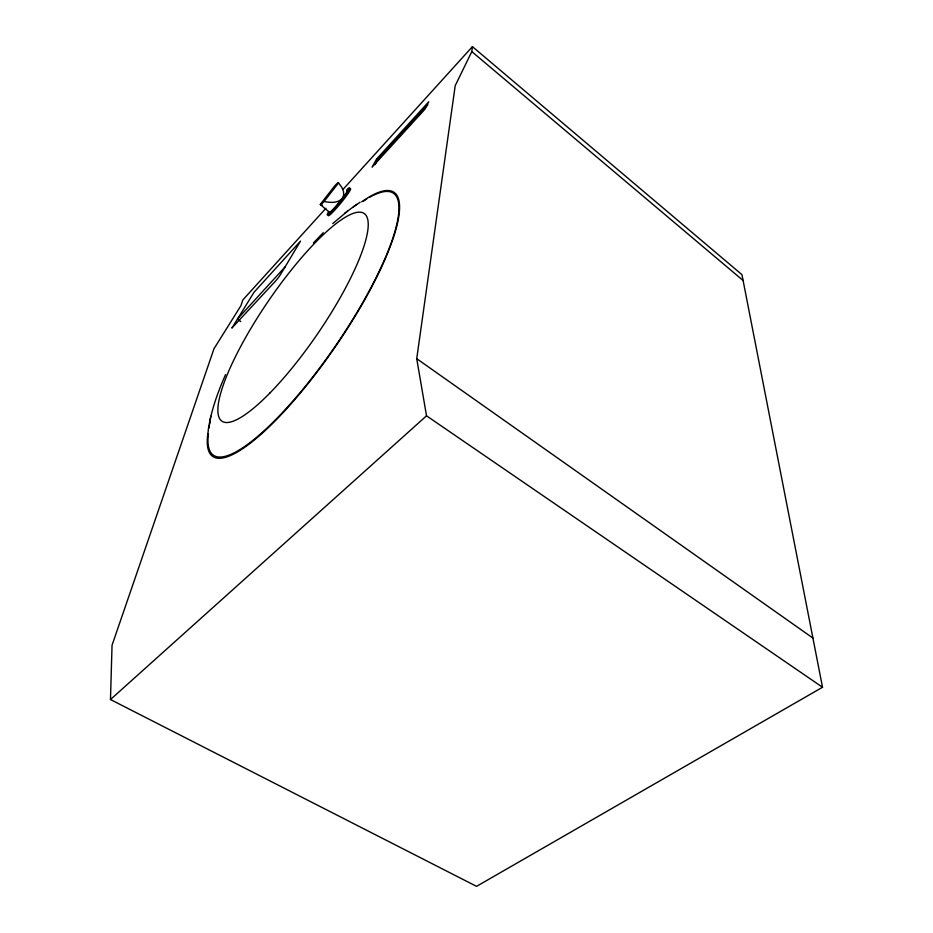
<?xml version="1.0" encoding="UTF-8"?>
<svg xmlns="http://www.w3.org/2000/svg" width="933" height="933" viewBox="0 0 933 933"><rect width="100%" height="100%" fill="white"/><g stroke="black" fill="none" stroke-linecap="round" stroke-linejoin="round"><path stroke-width="1.4" d="M343.472 188.909L472.425 46.65L741.957 274.664L822.521 687.248L476.553 886.35L110.479 699.528L112.042 645.239L214.007 348.697L240.936 305.674L242.848 299.925L325.885 208.316M822.521 687.248L426.521 415.815L416.724 358.68L455.211 85.661L471.806 51.595L472.425 46.65M208.211 430.171C211.056 410.882 217.669 392.396 225.541 374.634M210.088 420.177L210.846 416.188M375.008 164.605L377.562 159.986L427.85 104.811M376.547 159.111L372.069 167.182L424.807 109.348L428.748 101.755L376.547 159.111L377.562 159.986M328.824 211.464L327.926 212.899A17.517 1.574 -50.5 0 0 332.801 210.112A17.517 1.574 -50.5 0 0 347.064 192.618A17.517 1.574 -50.5 0 0 346.936 189.586M320.392 204.245L334.679 185.9A14.252 1.155 -50.5 0 1 338.516 182.95L341.746 187.241L343.507 191.44L343.706 195.289L342.306 198.496C337.641 203.406 330.154 202.706 324.101 201.481A14.252 1.155 -50.5 0 1 320.392 204.245L322.526 205.26M324.101 201.481L338.516 182.95M285.043 266.943L237.483 318.958L240.772 321.582M313.395 242.988L323.226 232.702M110.479 699.528L426.521 415.815M332.743 223.605L347.601 211.115M353.339 206.869L360.138 202.239M344.592 213.354L356.651 204.409M416.724 358.68L812.923 638.067M471.806 51.595L743.1 280.506M320.451 204.654L329.442 212.281M373.457 195.312A158.96 38.661 -55.5 0 1 333.606 348.615A158.96 38.661 -55.5 0 1 208.397 433.705M363.322 201.248A158.96 38.661 -55.5 0 1 366.716 199.056M369.981 197.131A158.96 38.661 -55.5 0 1 372.092 196M349.583 189.119A17.517 1.598 -50.5 0 1 341.466 202.298A17.517 1.598 -50.5 0 1 328.323 215.208M361.701 201.796A160.184 38.964 -55.5 0 1 388.525 250.907A160.184 38.964 -55.5 0 1 273.591 422.474A160.184 38.964 -55.5 0 1 208.281 430.836M208.77 428.247A160.184 38.964 -55.5 0 1 209.342 425.576M209.657 424.2A160.184 38.964 -55.5 0 1 210.287 421.716M346.633 190.682A14.217 1.283 -50.5 0 1 340.02 201.365A14.217 1.283 -50.5 0 1 329.361 211.861M232.037 327.88L274.862 281.789A6.496 0.595 -50.8 0 0 280.401 274.699L300.531 241.099L254.091 292.169L232.037 327.88M270.15 392.758A125.862 29.564 -55.6 0 0 366.576 216.246A125.862 29.564 -55.6 0 0 242.428 343.239A125.862 29.564 -55.6 0 0 270.15 392.758"/></g></svg>
